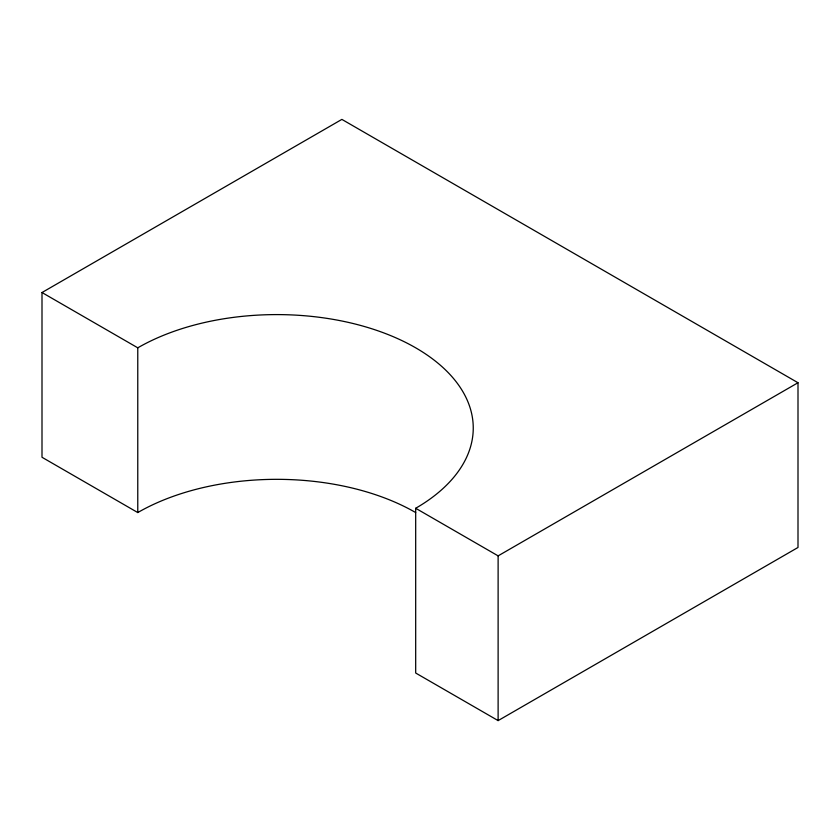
<?xml version="1.0" encoding="UTF-8"?>
<svg xmlns="http://www.w3.org/2000/svg" width="840" height="840" viewBox="0 0 840 840"><rect width="100%" height="100%" fill="white"/><g stroke="black" fill="none" stroke-linecap="round" stroke-linejoin="round"><path stroke-width="1.26" d="M42 292.53L341.88 119.395L798 382.736L798 547.47L498.12 720.605L415.685 673.019L415.685 508.274A196.518 113.453 0 0 0 415.685 347.823A196.518 113.453 0 0 0 137.771 347.823L42 292.53L42 457.265L137.771 512.558A196.518 113.453 0 0 1 415.685 512.558M415.685 508.274L498.12 555.87L798 382.736M498.12 555.87L498.12 720.605M137.771 347.823L137.771 512.558"/></g></svg>
